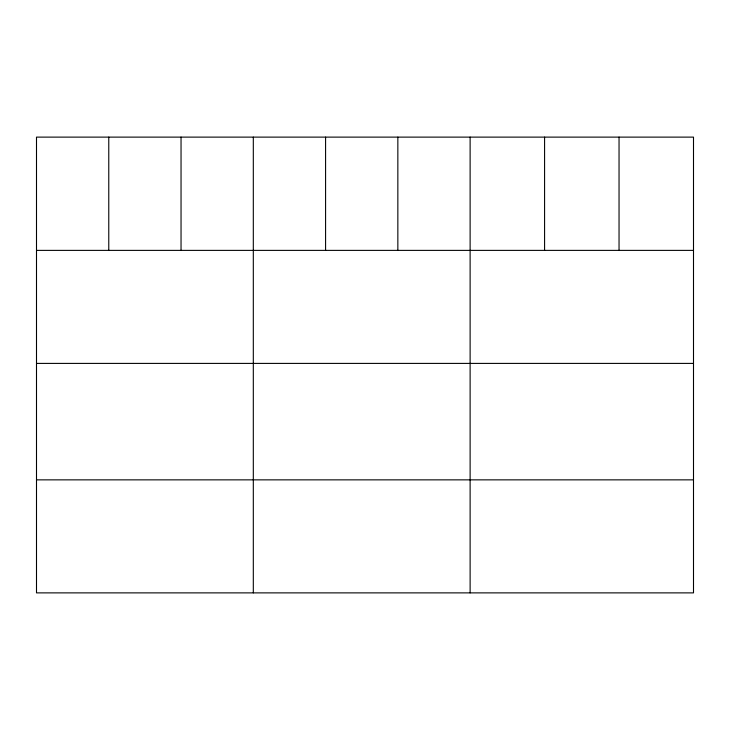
<?xml version="1.0" encoding="UTF-8"?>
<svg xmlns="http://www.w3.org/2000/svg" width="730" height="730" viewBox="0 0 730 730"><rect width="100%" height="100%" fill="white"/><g stroke="black" fill="none" stroke-linecap="round" stroke-linejoin="round"><path stroke-width="1.09" d="M693.5 250.381L693.5 592.879L36.5 592.879L36.5 137.121L693.5 137.121L693.5 250.381L36.5 250.381M36.5 363.403L693.5 363.403M36.5 479.856L693.5 479.856M619.04 137.121L619.04 250.381M544.58 137.121L544.58 250.381M470.12 137.121L470.12 592.879M397.85 137.121L397.85 250.381M325.58 137.121L325.58 250.381M253.31 137.121L253.31 592.879M181.04 137.121L181.04 250.381M108.77 137.121L108.77 250.381"/></g></svg>
